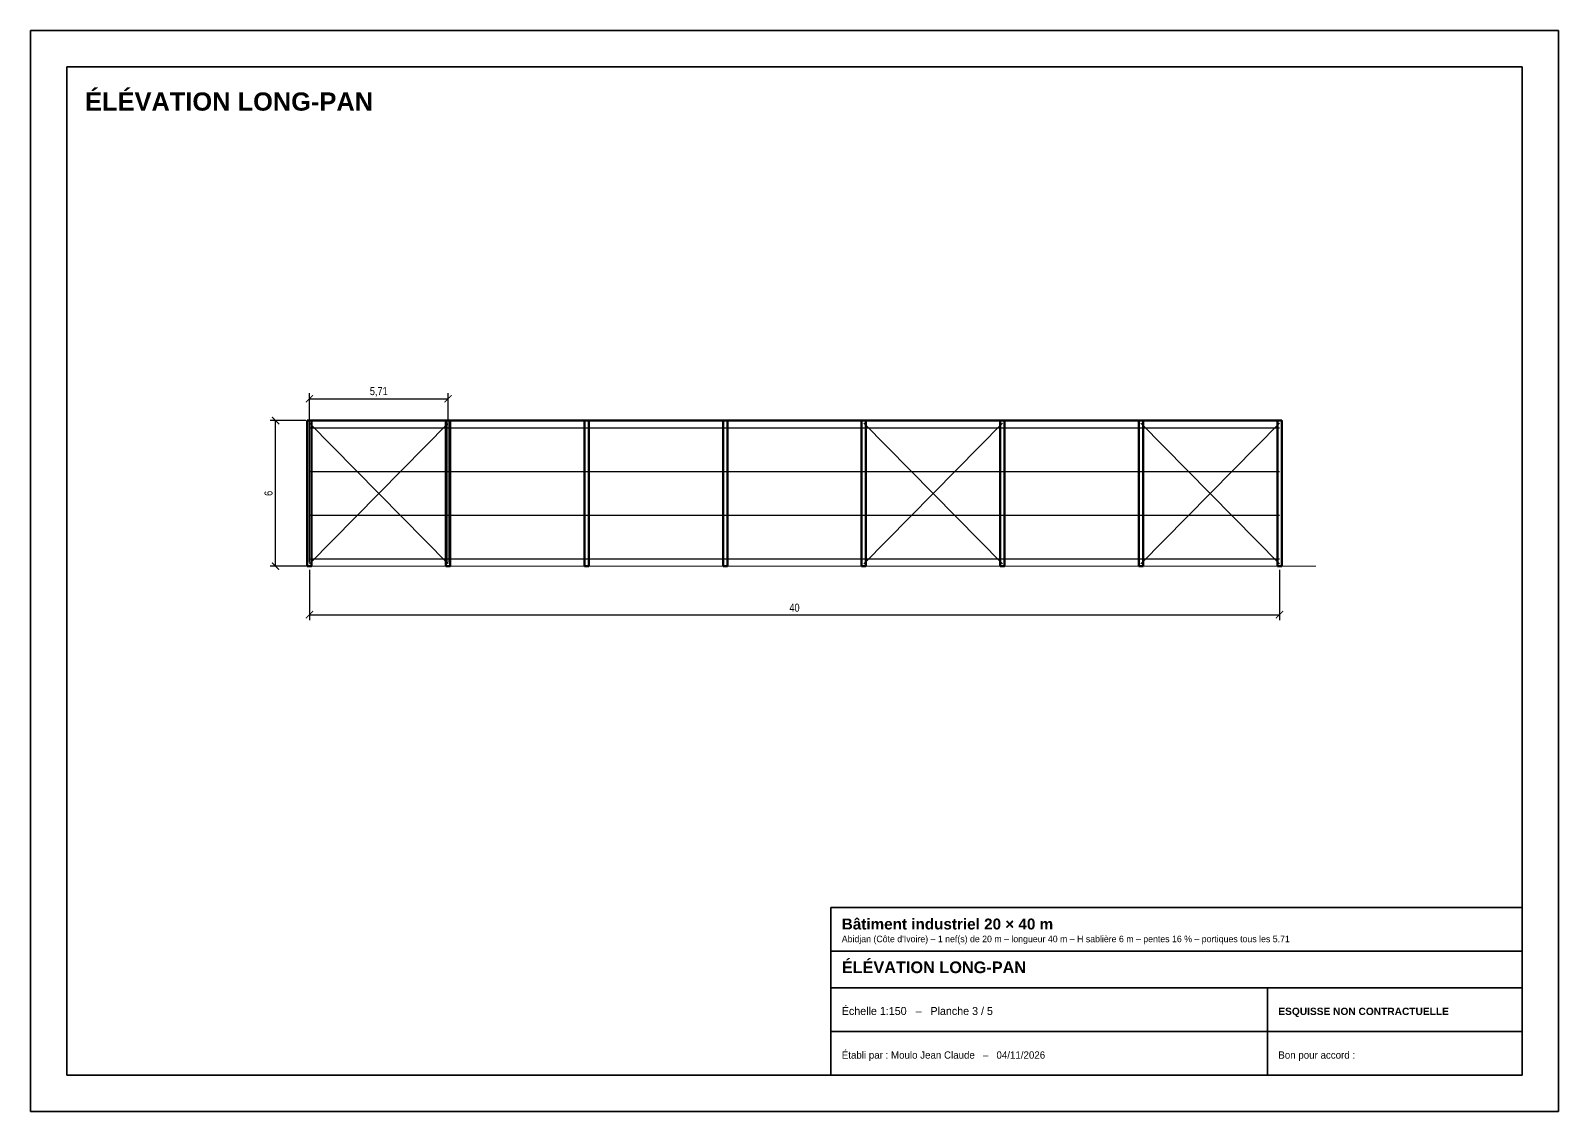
# Model space of a CAD drawing. Header units: metres. Extents: x 0 to 274, y 0 to 45.
# Drawn here: x 105.8 to 168.8, y 0 to 44.5 of the extents above; entities that cross this region are included whole.
import ezdxf

# ---------------------------------------------------------------- set-up
doc = ezdxf.new("R2010")
doc.units = ezdxf.units.M
for name, color, linetype, lineweight in [('CARTOUCHE', 7, 'Continuous', 35), ('CHARPENTE', 5, 'Continuous', 50), ('CHARPENTE_SECOND', 4, 'Continuous', 25), ('CONTREVENTEMENT', 30, 'Continuous', 25), ('COTES', 7, 'Continuous', 18), ('TEXTE', 7, 'Continuous', 18)]:
    doc.layers.add(name, color=color, linetype=linetype, lineweight=lineweight)
doc.styles.add('GRAS', font='arialbd.ttf')
doc.styles.add('OpenSansCondensed-Light', font='OpenSansCondensed-Light.ttf')
doc.dimstyles.new('COTES_150', dxfattribs={"dimtxt": 0.33, "dimasz": 0.3, "dimexe": 0.225, "dimexo": 0.15, "dimgap": 0.12, "dimtad": 1, "dimzin": 12, "dimtxsty": 'OpenSansCondensed-Light', "dimblk": 'ARCHTICK', "dimcen": 2.5, "dimazin": 3, "dimtfac": 0.5, "dimtmove": 2, "dimatfit": 3})

# ---------------------------------------------------------------- blocks, each defined once
blk = doc.blocks.new('_ARCHTICK')
at = {"color": 0, "linetype": 'BYBLOCK', "const_width": 0.15}
blk.add_lwpolyline([(-0.5, -0.5), (0.5, 0.5)], dxfattribs=at)

msp = doc.modelspace()

# ---------------------------------------------------------------- linework, layer by layer
at = {"layer": 'CARTOUCHE'}
for p, q in [((138.75, 6.6), (167.25, 6.6)), ((138.75, 5.1), (167.25, 5.1)), ((156.75, 1.5), (156.75, 5.1)), ((138.75, 3.3), (167.25, 3.3))]:
    msp.add_line(p, q, dxfattribs=at)
for points in [[(105.75, 0), (168.75, 0), (168.75, 44.55), (105.75, 44.55)], [(107.25, 1.5), (167.25, 1.5), (167.25, 43.05), (107.25, 43.05)], [(138.75, 1.5), (167.25, 1.5), (167.25, 8.4), (138.75, 8.4)]]:
    msp.add_lwpolyline(points, close=True, dxfattribs=at)
at = {"layer": 'CHARPENTE'}
msp.add_line((117.25, 28.475), (157.25, 28.475), dxfattribs=at)
for points in [[(117.16, 22.475), (117.34, 22.475), (117.34, 28.475), (117.16, 28.475)], [(122.874, 22.475), (123.054, 22.475), (123.054, 28.475), (122.874, 28.475)], [(128.589, 22.475), (128.769, 22.475), (128.769, 28.475), (128.589, 28.475)], [(134.303, 22.475), (134.483, 22.475), (134.483, 28.475), (134.303, 28.475)], [(140.017, 22.475), (140.197, 22.475), (140.197, 28.475), (140.017, 28.475)], [(145.731, 22.475), (145.911, 22.475), (145.911, 28.475), (145.731, 28.475)], [(151.446, 22.475), (151.626, 22.475), (151.626, 28.475), (151.446, 28.475)], [(157.16, 22.475), (157.34, 22.475), (157.34, 28.475), (157.16, 28.475)]]:
    msp.add_lwpolyline(points, close=True, dxfattribs=at)
at = {"layer": 'CHARPENTE_SECOND'}
for p, q in [((117.25, 28.175), (157.25, 28.175)), ((117.25, 26.375), (157.25, 26.375)), ((117.25, 24.575), (157.25, 24.575)), ((117.25, 22.775), (157.25, 22.775))]:
    msp.add_line(p, q, dxfattribs=at)
at = {"layer": 'CONTREVENTEMENT'}
for p, q in [((117.25, 22.575), (122.964, 28.375)), ((122.964, 22.575), (117.25, 28.375)), ((140.107, 22.575), (145.821, 28.375)), ((145.821, 22.575), (140.107, 28.375)), ((151.536, 22.575), (157.25, 28.375)), ((157.25, 22.575), (151.536, 28.375))]:
    msp.add_line(p, q, dxfattribs=at)
at = {"layer": 'TEXTE'}
msp.add_line((115.75, 22.475), (158.75, 22.475), dxfattribs=at)

# ---------------------------------------------------------------- texts
at = {"layer": 'TEXTE', "style": 'GRAS'}
for s, height, p in [('ÉLÉVATION LONG-PAN', 0.75, (108, 41.25)), ('Bâtiment industriel 20 × 40 m', 0.45, (139.2, 7.5)), ('ÉLÉVATION LONG-PAN', 0.48, (139.2, 5.7)), ('ESQUISSE NON CONTRACTUELLE', 0.3, (157.2, 3.975))]:
    msp.add_text(s, height=height, dxfattribs=at).set_placement(p)
at = {"layer": 'TEXTE'}
for s, height, p in [("Abidjan (Côte d'Ivoire) – 1 nef(s) de 20 m – longueur 40 m – H sablière 6 m – pentes 16 % – portiques tous les 5.71 ", 0.27, (139.2, 6.975)), ('Échelle 1:150   –   Planche 3 / 5', 0.33, (139.2, 3.975)), ('Établi par : Moulo Jean Claude   –   04/11/2026', 0.3, (139.2, 2.175)), ('Bon pour accord :', 0.3, (157.2, 2.175))]:
    msp.add_text(s, height=height, dxfattribs=at).set_placement(p)

# ---------------------------------------------------------------- dimensions: what is measured, and where the dimension line sits
at = {"layer": 'COTES'}
for base, p2 in [((117.25, 29.375), (122.964, 22.475)), ((117.25, 20.475), (157.25, 22.475))]:
    msp.add_linear_dim(base=base, p1=(117.25, 22.475), p2=p2, dimstyle='COTES_150', dxfattribs=at).render()
msp.add_linear_dim(base=(115.85, 22.475), p1=(117.25, 22.475), p2=(117.25, 28.475), angle=90, dimstyle='COTES_150', dxfattribs=at).render()

doc.saveas('drawing.dxf')
